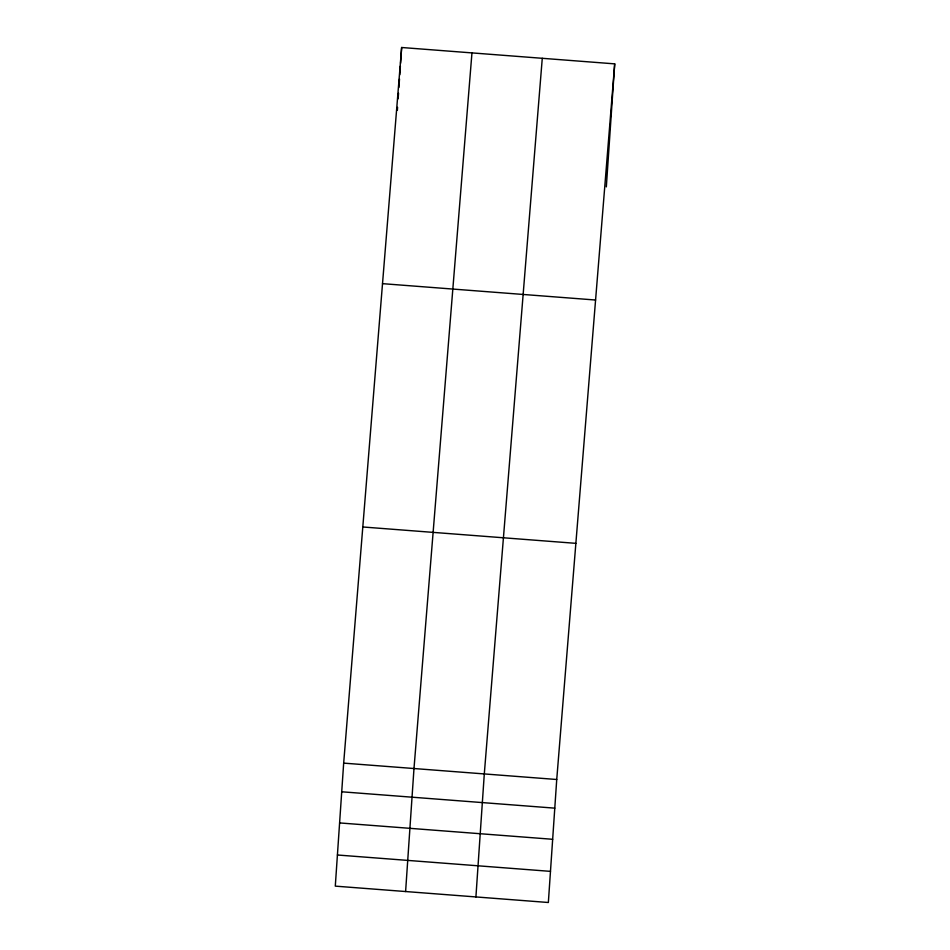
<?xml version="1.0" encoding="UTF-8"?>
<svg xmlns="http://www.w3.org/2000/svg" width="950" height="950" viewBox="0 0 950 950"><rect width="100%" height="100%" fill="white"/><g stroke="black" fill="none" stroke-linecap="round" stroke-linejoin="round"><path stroke-width="1.43" d="M343.674 763.123L335.291 886.136L548.352 902.5L556.736 779.499L614.709 63.864L401.648 47.5L343.674 763.123L556.736 779.499M397.373 110.212L397.575 107.291M398.157 98.8L398.537 93.147M398.929 87.483L399.499 78.992M399.796 74.729L400.378 66.132M400.579 63.27L401.648 47.5M405.603 891.539L413.986 768.526L471.96 52.903M475.914 896.931L484.298 773.929L542.272 58.306M606.326 186.877L614.709 63.864M382.517 283.658L595.579 300.022M362.805 526.977L575.866 543.341M341.715 791.789L554.788 808.153M339.601 822.926L552.663 839.289M337.416 855L550.477 871.364"/></g></svg>
